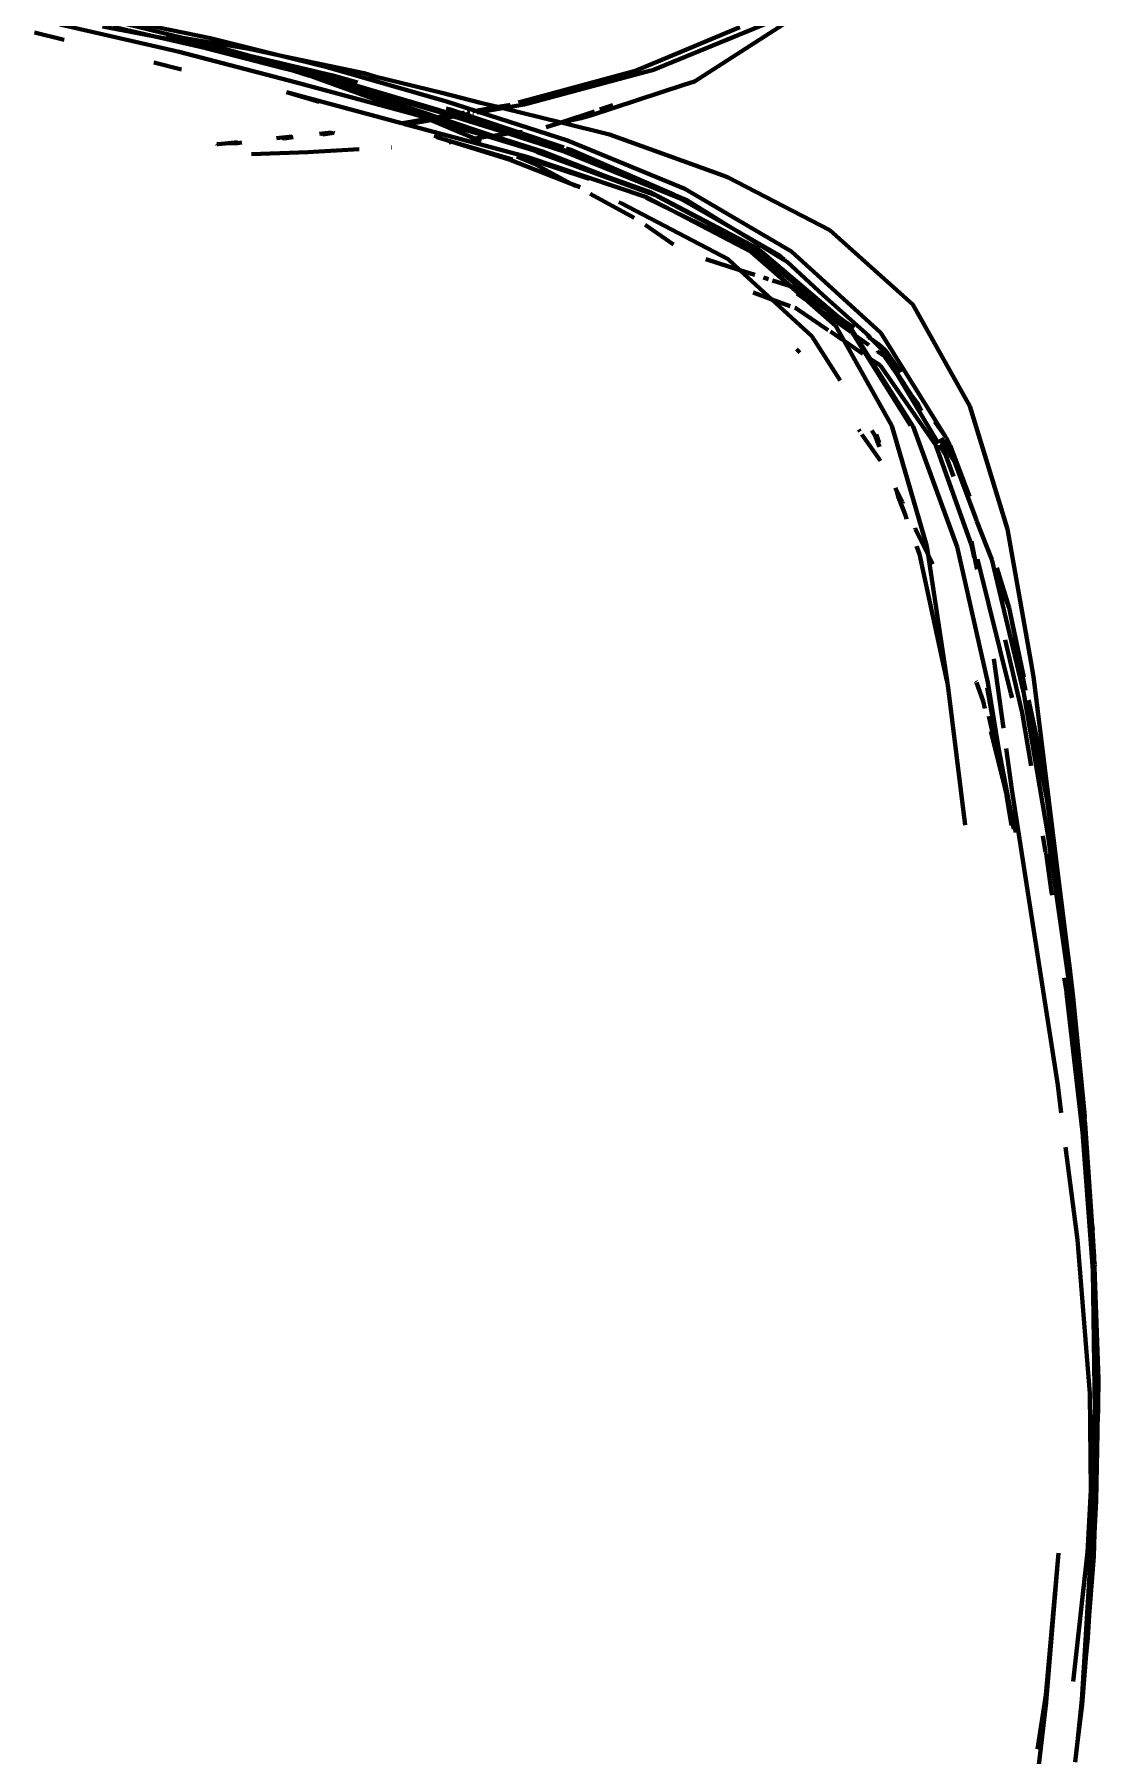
# Model space of a CAD drawing. Header units: millimetres. Extents: x 4307 to 31003, y 2809 to 20009.
# Drawn here: x 7621 to 7708.5, y 8324.7 to 8466.1 of the extents above; entities that cross this region are included whole.
import ezdxf

# ---------------------------------------------------------------- set-up
doc = ezdxf.new("R2010")
doc.units = ezdxf.units.MM
doc.layers.add('ProfileEdges', color=7, linetype='Continuous')

msp = doc.modelspace()

# ---------------------------------------------------------------- linework, layer by layer
at = {"layer": 'ProfileEdges', "lineweight": 211}
for p, q in [((7623.82, 8468.11), (7633.17, 8465.85)), ((7625.57, 8467.84), (7635.47, 8465.82)), ((7683.29, 8467.43), (7676.02, 8462.74)), ((7623.43, 8465.67), (7620.98, 8466.28)), ((7623.08, 8466.95), (7632.89, 8464.7)), ((7630.89, 8465.95), (7626.59, 8466.76)), ((7627.46, 8466.74), (7630.89, 8465.95)), ((7635.54, 8465.08), (7630.89, 8465.95)), ((7630.89, 8465.95), (7635.08, 8464.99)), ((7633.17, 8465.85), (7631.85, 8466.07)), ((7638.46, 8464.97), (7633.17, 8465.85)), ((7633.17, 8465.85), (7634.1, 8465.62)), ((7641.16, 8464.4), (7635.47, 8465.82)), ((7671.73, 8463.15), (7681.15, 8467.01)), ((7672.55, 8464.04), (7678.97, 8466.71)), ((7642.43, 8462.2), (7632.89, 8464.7)), ((7633.79, 8465.59), (7635.54, 8465.08)), ((7638.59, 8464.39), (7634.1, 8465.62)), ((7635.08, 8464.99), (7641.55, 8463.32)), ((7636.46, 8464.9), (7635.54, 8465.08)), ((7635.54, 8465.08), (7641.55, 8463.32)), ((7638.46, 8464.97), (7641.16, 8464.4)), ((7638.59, 8464.39), (7645.52, 8462.74)), ((7644.15, 8462.88), (7638.59, 8464.39)), ((7641.16, 8464.4), (7648.09, 8462.93)), ((7645.14, 8463.41), (7641.16, 8464.4)), ((7630.8, 8463.82), (7633.06, 8463.24)), ((7641.55, 8463.32), (7642.3, 8463.12)), ((7642.3, 8463.12), (7643.59, 8462.72)), ((7654.85, 8460.62), (7645.14, 8463.41)), ((7660.77, 8460.53), (7670.27, 8463.09)), ((7671.66, 8463.15), (7661.23, 8460.35)), ((7669.86, 8462.92), (7670.27, 8463.09)), ((7670.27, 8463.09), (7670.31, 8463.1)), ((7670.31, 8463.1), (7672.55, 8464.04)), ((7671.73, 8463.15), (7671.66, 8463.15)), ((7652.18, 8459.56), (7642.43, 8462.2)), ((7643.59, 8462.72), (7643.65, 8462.71)), ((7643.65, 8462.71), (7653.12, 8459.65)), ((7643.65, 8462.71), (7653.01, 8459.32)), ((7643.76, 8462.75), (7644.91, 8462.45)), ((7654.16, 8459.92), (7644.15, 8462.88)), ((7654.68, 8459.63), (7644.91, 8462.45)), ((7647.53, 8462.16), (7645.52, 8462.74)), ((7648.09, 8462.93), (7648.96, 8462.66)), ((7654.46, 8461.31), (7648.96, 8462.66)), ((7674.36, 8461.99), (7666.69, 8459.47)), ((7674.36, 8461.99), (7675.23, 8462.26)), ((7675.23, 8462.26), (7676.02, 8462.74)), ((7644.39, 8460.59), (7641.7, 8461.39)), ((7651.16, 8458.82), (7641.7, 8461.39)), ((7657.66, 8460.49), (7654.46, 8461.31)), ((7654.85, 8460.62), (7657.23, 8459.85)), ((7657.23, 8459.85), (7659.08, 8460.16)), ((7659.08, 8460.16), (7657.66, 8460.49)), ((7659.08, 8460.16), (7659.98, 8460.32)), ((7659.5, 8460.06), (7659.08, 8460.16)), ((7661.23, 8460.35), (7659.5, 8460.06)), ((7659.98, 8460.32), (7660.09, 8460.34)), ((7668.53, 8460.3), (7667.46, 8459.94)), ((7651.16, 8458.82), (7651.2, 8458.82)), ((7651.2, 8458.82), (7653.32, 8459.19)), ((7651.51, 8458.73), (7651.2, 8458.82)), ((7651.55, 8458.73), (7651.51, 8458.73)), ((7653.59, 8459.07), (7651.55, 8458.73)), ((7661.47, 8456.05), (7651.55, 8458.73)), ((7653.01, 8459.32), (7652.18, 8459.56)), ((7652.84, 8459.59), (7653.81, 8459.27)), ((7653.01, 8459.32), (7653.32, 8459.19)), ((7654.1, 8459.32), (7653.12, 8459.65)), ((7653.32, 8459.19), (7653.39, 8459.2)), ((7653.39, 8459.2), (7653.81, 8459.27)), ((7653.39, 8459.2), (7653.59, 8459.07)), ((7654.13, 8459.16), (7653.59, 8459.07)), ((7653.59, 8459.07), (7657.17, 8457.56)), ((7658.28, 8457.72), (7653.59, 8459.07)), ((7653.81, 8459.27), (7653.85, 8459.28)), ((7653.85, 8459.28), (7654.1, 8459.32)), ((7653.85, 8459.28), (7654.13, 8459.16)), ((7654.1, 8459.32), (7655.12, 8459.49)), ((7654.42, 8459.21), (7654.1, 8459.32)), ((7654.13, 8459.16), (7654.19, 8459.17)), ((7654.16, 8459.92), (7655.37, 8459.53)), ((7654.42, 8459.21), (7654.19, 8459.17)), ((7654.19, 8459.17), (7658.67, 8457.78)), ((7655.46, 8459.38), (7654.42, 8459.21)), ((7658.67, 8457.78), (7654.42, 8459.21)), ((7654.68, 8459.63), (7655.12, 8459.49)), ((7655.17, 8459.95), (7654.84, 8460.04)), ((7655.12, 8459.49), (7655.37, 8459.53)), ((7655.12, 8459.49), (7655.46, 8459.38)), ((7655.17, 8459.95), (7656.06, 8459.65)), ((7655.37, 8459.53), (7656.06, 8459.65)), ((7655.37, 8459.53), (7655.71, 8459.43)), ((7655.71, 8459.43), (7655.46, 8459.38)), ((7655.46, 8459.38), (7659.94, 8457.97)), ((7656.39, 8459.54), (7655.71, 8459.43)), ((7655.71, 8459.43), (7660.19, 8458)), ((7656.06, 8459.65), (7656.33, 8459.7)), ((7656.06, 8459.65), (7656.39, 8459.54)), ((7656.67, 8459.59), (7656.39, 8459.54)), ((7656.39, 8459.54), (7660.74, 8458.08)), ((7656.57, 8459.74), (7656.77, 8459.77)), ((7657, 8459.81), (7657.23, 8459.85)), ((7657.07, 8459.65), (7657.03, 8459.65)), ((7657.23, 8459.85), (7657.58, 8459.74)), ((7657.58, 8459.74), (7657.35, 8459.7)), ((7659.5, 8460.06), (7657.58, 8459.74)), ((7657.58, 8459.74), (7664.8, 8457.41)), ((7664.27, 8458.88), (7659.5, 8460.06)), ((7664.27, 8458.88), (7663.04, 8458.5)), ((7667.01, 8459.79), (7664.27, 8458.88)), ((7665.93, 8459.25), (7664.27, 8458.88)), ((7668.26, 8457.89), (7664.27, 8458.88)), ((7666.69, 8459.47), (7665.93, 8459.25)), ((7640.88, 8457.6), (7642.17, 8457.73)), ((7641.51, 8457.58), (7641.41, 8457.59)), ((7642.26, 8457.68), (7641.51, 8457.58)), ((7644.43, 8457.96), (7645.41, 8458.07)), ((7644.7, 8457.91), (7644.63, 8457.93)), ((7645.57, 8458.03), (7644.7, 8457.91)), ((7645.65, 8458.01), (7645.57, 8458.03)), ((7653.84, 8457.79), (7654.08, 8457.68)), ((7654.08, 8457.68), (7655.33, 8457.29)), ((7655.33, 8457.29), (7655.05, 8457.25)), ((7660.28, 8455.85), (7655.33, 8457.29)), ((7655.33, 8457.29), (7660.01, 8455.83)), ((7657.17, 8457.56), (7656.84, 8457.51)), ((7658.28, 8457.72), (7657.17, 8457.56)), ((7657.17, 8457.56), (7657.7, 8457.34)), ((7658.42, 8457.74), (7658.28, 8457.72)), ((7661.99, 8456.6), (7658.28, 8457.72)), ((7659.94, 8457.97), (7658.67, 8457.78)), ((7658.67, 8457.78), (7662.74, 8456.51)), ((7660.19, 8458), (7659.94, 8457.97)), ((7659.94, 8457.97), (7664.54, 8456.51)), ((7660.74, 8458.08), (7660.19, 8458)), ((7660.19, 8458), (7664.26, 8456.71)), ((7661.07, 8458.13), (7660.74, 8458.08)), ((7660.74, 8458.08), (7664.51, 8456.82)), ((7664.8, 8457.41), (7674.45, 8453.42)), ((7668.26, 8457.89), (7677.61, 8454.54)), ((7635.96, 8457.12), (7635.99, 8457.11)), ((7635.99, 8457.11), (7636.05, 8457.1)), ((7636.05, 8457.1), (7636.66, 8457.16)), ((7636.66, 8457.16), (7637.69, 8457.27)), ((7637.67, 8457.19), (7636.66, 8457.16)), ((7638.03, 8457.23), (7637.67, 8457.19)), ((7643.45, 8456.44), (7638.84, 8456.29)), ((7647.68, 8456.68), (7643.45, 8456.44)), ((7650.36, 8456.84), (7650.33, 8456.84)), ((7660.63, 8456.1), (7662.09, 8455.48)), ((7660.73, 8456.15), (7661.09, 8456.05)), ((7666.58, 8454.25), (7661.09, 8456.05)), ((7671.29, 8452.75), (7661.47, 8456.05)), ((7661.99, 8456.6), (7662.34, 8456.44)), ((7662.34, 8456.44), (7671.02, 8453.26)), ((7662.34, 8456.44), (7667.93, 8454.48)), ((7662.82, 8456.39), (7662.56, 8456.48)), ((7667.93, 8454.48), (7662.74, 8456.51)), ((7664.26, 8456.71), (7673.54, 8452.96)), ((7674.07, 8452.65), (7664.54, 8456.51)), ((7664.69, 8456.76), (7665.08, 8456.63)), ((7665.08, 8456.63), (7673.54, 8452.96)), ((7660.01, 8455.83), (7665.1, 8453.85)), ((7662.09, 8455.48), (7665.1, 8453.85)), ((7667.93, 8454.48), (7671.69, 8453.13)), ((7671.02, 8453.26), (7667.93, 8454.48)), ((7677.61, 8454.54), (7678, 8454.36)), ((7665.1, 8453.85), (7665.85, 8453.56)), ((7665.1, 8453.85), (7665.49, 8453.64)), ((7671.02, 8453.26), (7672.03, 8452.9)), ((7671.69, 8453.13), (7680.44, 8448.52)), ((7674.45, 8453.42), (7683.22, 8448.27)), ((7686.37, 8450.03), (7678, 8454.36)), ((7666.67, 8453.01), (7670.27, 8451.05)), ((7669.01, 8452.34), (7669.28, 8452.23)), ((7678.01, 8447.64), (7669.28, 8452.23)), ((7673.41, 8451.64), (7671.26, 8452.69)), ((7673.41, 8451.64), (7671.29, 8452.75)), ((7672.03, 8452.9), (7672.19, 8452.8)), ((7680.76, 8448.25), (7672.19, 8452.8)), ((7680.26, 8448.3), (7673.41, 8451.64)), ((7679.9, 8448.26), (7673.41, 8451.64)), ((7673.54, 8452.96), (7673.72, 8452.88)), ((7673.72, 8452.88), (7673.76, 8452.86)), ((7673.76, 8452.86), (7674.07, 8452.65)), ((7673.76, 8452.86), (7674.67, 8452.47)), ((7674.07, 8452.65), (7678.34, 8450.21)), ((7674.67, 8452.47), (7678.34, 8450.21)), ((7673.52, 8448.86), (7671.19, 8450.47)), ((7678.34, 8450.21), (7682.27, 8447.93)), ((7680.25, 8449.03), (7678.34, 8450.21)), ((7682.49, 8447.72), (7680.25, 8449.03)), ((7680.25, 8449.03), (7682.67, 8447.55)), ((7693.18, 8443.93), (7686.37, 8450.03)), ((7678.96, 8446.76), (7676.16, 8447.65)), ((7678.96, 8446.76), (7678.01, 8447.64)), ((7683.12, 8445.44), (7679.9, 8448.26)), ((7686.24, 8443.44), (7680.26, 8448.3)), ((7680.76, 8448.25), (7680.44, 8448.52)), ((7687.06, 8442.9), (7680.76, 8448.25)), ((7682.27, 8447.93), (7682.49, 8447.72)), ((7682.63, 8447.64), (7682.49, 8447.72)), ((7682.67, 8447.55), (7682.63, 8447.64)), ((7682.85, 8447.44), (7682.67, 8447.55)), ((7685.83, 8444.7), (7682.85, 8447.44)), ((7683.22, 8448.27), (7690.56, 8441.59)), ((7680.19, 8446.37), (7678.96, 8446.76)), ((7681.61, 8444.34), (7678.96, 8446.76)), ((7681.32, 8446.01), (7680.92, 8446.14)), ((7681.61, 8444.34), (7680.07, 8444.9)), ((7683.12, 8445.44), (7681.64, 8445.91)), ((7683.39, 8445.35), (7683.12, 8445.44)), ((7684.58, 8444.16), (7683.12, 8445.44)), ((7683.39, 8445.35), (7686.24, 8443.44)), ((7683.64, 8444.83), (7684.58, 8444.16)), ((7685.83, 8444.7), (7689.61, 8441.32)), ((7684.9, 8441.33), (7681.61, 8444.34)), ((7683.11, 8443.8), (7681.61, 8444.34)), ((7683.58, 8443.63), (7683.48, 8443.66)), ((7683.58, 8443.63), (7686.22, 8441.83)), ((7684.58, 8444.16), (7684.6, 8444.14)), ((7686.83, 8442.19), (7684.6, 8444.14)), ((7684.6, 8444.14), (7688.11, 8441.66)), ((7687.76, 8442.21), (7686.24, 8443.44)), ((7686.24, 8443.44), (7687.06, 8442.9)), ((7697.87, 8435.56), (7693.18, 8443.93)), ((7687.54, 8440.93), (7686.83, 8442.19)), ((7687.36, 8442.69), (7687.06, 8442.9)), ((7687.98, 8442.17), (7687.36, 8442.69)), ((7687.36, 8442.69), (7688.37, 8442.02)), ((7687.76, 8442.3), (7687.36, 8442.69)), ((7687.76, 8442.3), (7687.76, 8442.21)), ((7688.11, 8441.66), (7687.76, 8442.21)), ((7688.48, 8441.38), (7687.98, 8442.17)), ((7687.22, 8437.68), (7684.9, 8441.33)), ((7686.42, 8441.7), (7687.41, 8441.02)), ((7687.54, 8440.93), (7689.09, 8439.88)), ((7691.47, 8433.96), (7687.54, 8440.93)), ((7688.11, 8441.66), (7688.14, 8441.6)), ((7688.14, 8441.6), (7688.23, 8441.56)), ((7688.23, 8441.56), (7688.25, 8441.53)), ((7688.25, 8441.53), (7688.48, 8441.38)), ((7688.25, 8441.53), (7689.43, 8439.65)), ((7688.48, 8441.38), (7688.51, 8441.34)), ((7688.51, 8441.34), (7689.55, 8440.62)), ((7689.69, 8439.47), (7688.51, 8441.34)), ((7689.57, 8441.22), (7689.48, 8441.35)), ((7689.58, 8440.58), (7689.55, 8440.62)), ((7689.71, 8441.12), (7689.57, 8441.22)), ((7689.61, 8441.32), (7689.71, 8441.12)), ((7689.71, 8441.12), (7689.78, 8441.08)), ((7689.78, 8441.08), (7690.46, 8440.62)), ((7690.64, 8440.24), (7689.78, 8441.08)), ((7690.46, 8440.62), (7690.91, 8440.21)), ((7690.56, 8441.59), (7695.9, 8433.01)), ((7683.91, 8439.98), (7683.63, 8440.26)), ((7689.43, 8439.65), (7692.99, 8433.99)), ((7689.43, 8439.65), (7689.69, 8439.47)), ((7693.22, 8433.9), (7689.69, 8439.47)), ((7689.69, 8439.47), (7690.49, 8438.93)), ((7690.25, 8440.12), (7690.28, 8440.07)), ((7690.28, 8440.07), (7690.86, 8439.68)), ((7690.49, 8438.93), (7695.08, 8432.36)), ((7691.09, 8439.49), (7690.64, 8440.24)), ((7690.86, 8439.68), (7690.9, 8439.63)), ((7690.9, 8439.63), (7691.77, 8438.36)), ((7691.09, 8439.49), (7690.9, 8439.63)), ((7692.19, 8438.36), (7690.91, 8440.21)), ((7691.16, 8439.44), (7691.09, 8439.49)), ((7693.16, 8436.34), (7691.16, 8439.44)), ((7691.77, 8438.36), (7691.16, 8439.44)), ((7691.92, 8438.11), (7691.77, 8438.36)), ((7695.3, 8432.51), (7691.92, 8438.11)), ((7691.92, 8438.11), (7693.16, 8436.34)), ((7693.16, 8436.34), (7693.62, 8435.71)), ((7693.9, 8435.18), (7693.62, 8435.71)), ((7700.96, 8425.46), (7697.87, 8435.56)), ((7688.74, 8433.64), (7688.84, 8433.49)), ((7689.01, 8433.25), (7690.52, 8431.09)), ((7690.1, 8433.14), (7689.83, 8433.56)), ((7690.41, 8432.57), (7690.18, 8433.23)), ((7694.35, 8424.07), (7691.47, 8433.96)), ((7696.82, 8424), (7693.22, 8433.9)), ((7695.9, 8433.01), (7695, 8434.28)), ((7690.44, 8432.23), (7690.1, 8433.14)), ((7695.08, 8432.36), (7698.02, 8424.14)), ((7695.9, 8431.51), (7695.38, 8432.38)), ((7696.63, 8430.96), (7695.41, 8432.85)), ((7695.47, 8432.9), (7696.5, 8431.33)), ((7695.51, 8432.93), (7696.11, 8432.05)), ((7695.92, 8432.95), (7695.9, 8433.01)), ((7695.97, 8432.88), (7695.92, 8432.95)), ((7695.97, 8432.88), (7696.26, 8432.34)), ((7695.97, 8432.88), (7696.5, 8431.33)), ((7696.5, 8431.33), (7696.11, 8432.05)), ((7697.86, 8428.16), (7696.26, 8432.34)), ((7695.9, 8431.51), (7696.53, 8429.78)), ((7696.5, 8431.33), (7696.63, 8430.96)), ((7696.68, 8430.89), (7696.63, 8430.96)), ((7696.68, 8430.89), (7698.41, 8426.21)), ((7691.76, 8428.87), (7691.82, 8428.66)), ((7691.82, 8428.66), (7691.86, 8428.58)), ((7692.34, 8427.68), (7691.86, 8428.58)), ((7692, 8428.06), (7691.86, 8428.58)), ((7692.6, 8426.54), (7692, 8428.06)), ((7692.34, 8427.68), (7692.37, 8427.56)), ((7692.66, 8426.29), (7692.6, 8426.54)), ((7698.45, 8426.08), (7698.41, 8426.21)), ((7693.41, 8425.46), (7693.38, 8425.58)), ((7693.41, 8425.46), (7694.46, 8423.36)), ((7698.45, 8426.08), (7699.67, 8422.98)), ((7700.96, 8425.46), (7702.96, 8414.16)), ((7693.7, 8423.49), (7693.49, 8424.07)), ((7693.74, 8423.42), (7693.7, 8423.49)), ((7695.97, 8413.01), (7693.74, 8423.42)), ((7694.35, 8424.07), (7694.46, 8423.36)), ((7694.46, 8423.36), (7694.84, 8422.59)), ((7694.46, 8423.36), (7696.01, 8413.01)), ((7699.34, 8412.86), (7696.82, 8424)), ((7698.4, 8422.47), (7698.02, 8424.48)), ((7698.02, 8424.14), (7698.22, 8423.13)), ((7698.47, 8422.17), (7698.4, 8422.47)), ((7698.51, 8422.99), (7701.25, 8411.97)), ((7699.67, 8422.98), (7702.32, 8411.95)), ((7701.1, 8419), (7699.97, 8421.98)), ((7700.08, 8422.28), (7701.1, 8419)), ((7701.1, 8419), (7702.44, 8412.2)), ((7702.31, 8413.29), (7701.1, 8419)), ((7700.78, 8416.37), (7702.18, 8410.38)), ((7700.63, 8409.1), (7699.84, 8414.81)), ((7703.13, 8413.13), (7702.96, 8414.16)), ((7696.03, 8412.76), (7696.01, 8413.01)), ((7696.06, 8412.63), (7696.03, 8412.76)), ((7697.49, 8401.15), (7696.06, 8412.63)), ((7698.4, 8412.91), (7698.38, 8412.97)), ((7698.97, 8411.32), (7698.42, 8412.87)), ((7700.61, 8405.03), (7699.3, 8412.42)), ((7699.3, 8412.42), (7700.24, 8407.49)), ((7699.34, 8412.86), (7700.24, 8407.49)), ((7703.13, 8413.13), (7705.28, 8395.85)), ((7698.97, 8411.32), (7699.12, 8410.72)), ((7701.35, 8411.6), (7701.25, 8411.97)), ((7704.28, 8400.36), (7702.32, 8411.95)), ((7702.64, 8411.16), (7704.19, 8403.29)), ((7702.7, 8411.42), (7702.77, 8411.12)), ((7702.77, 8411.12), (7704.19, 8403.29)), ((7703.29, 8408.66), (7702.77, 8411.12)), ((7699.45, 8409.95), (7699.43, 8410.09)), ((7700.74, 8404.23), (7699.45, 8409.95)), ((7700.61, 8405.03), (7699.45, 8409.95)), ((7702.91, 8406.02), (7702.18, 8410.38)), ((7699.59, 8408.83), (7700.74, 8404.23)), ((7704.19, 8403.29), (7703.29, 8408.66)), ((7700.24, 8407.49), (7700.61, 8405.03)), ((7700.24, 8407.49), (7701.24, 8402.23)), ((7701.32, 8404.06), (7700.86, 8407.44)), ((7700.74, 8404.23), (7700.61, 8405.03)), ((7700.75, 8404.45), (7700.61, 8405.03)), ((7700.74, 8404.23), (7700.75, 8404.45)), ((7700.74, 8404.23), (7700.8, 8403.99)), ((7700.8, 8403.99), (7700.82, 8403.87)), ((7700.82, 8403.87), (7700.88, 8403.65)), ((7700.88, 8403.65), (7700.92, 8403.41)), ((7701.32, 8404.06), (7705.1, 8379.77)), ((7701.5, 8400.82), (7700.92, 8403.41)), ((7700.92, 8403.41), (7701.24, 8402.23)), ((7701.3, 8401.12), (7700.92, 8403.41)), ((7701.24, 8402.23), (7701.5, 8400.82)), ((7701.66, 8400.52), (7701.24, 8402.23)), ((7705.28, 8395.85), (7704.19, 8403.29)), ((7704.1, 8398.91), (7703.87, 8400.26)), ((7705.97, 8388.66), (7704.28, 8400.36)), ((7704.1, 8398.91), (7704.14, 8398.8)), ((7704.6, 8395.64), (7704.14, 8398.8)), ((7704.6, 8395.64), (7704.63, 8395.38)), ((7705.95, 8390.41), (7705.28, 8395.85)), ((7705.95, 8390.41), (7706.13, 8389.15)), ((7705.64, 8388.59), (7705.81, 8387.46)), ((7707.3, 8376.88), (7705.97, 8388.66)), ((7706.13, 8389.15), (7706.12, 8389.08)), ((7706.38, 8386.99), (7706.12, 8389.08)), ((7705.81, 8387.46), (7705.81, 8387.34)), ((7707.14, 8375.91), (7705.81, 8387.34)), ((7706.38, 8386.99), (7707.3, 8377.46)), ((7705.39, 8377.5), (7705.1, 8379.77)), ((7707.33, 8377.17), (7707.3, 8377.46)), ((7707.33, 8377.17), (7707.3, 8376.88)), ((7707.3, 8376.88), (7707.35, 8376.62)), ((7707.14, 8375.91), (7707.99, 8364.53)), ((7707.42, 8375.79), (7707.35, 8376.62)), ((7707.42, 8375.79), (7707.89, 8368.62)), ((7706.73, 8367.05), (7705.75, 8374.67)), ((7707.92, 8368.23), (7707.89, 8368.62)), ((7707.95, 8367.83), (7707.92, 8368.23)), ((7707.99, 8367.94), (7707.92, 8368.23)), ((7707.75, 8354.43), (7706.73, 8367.05)), ((7707.95, 8367.83), (7707.99, 8367.94)), ((7708.07, 8366.1), (7707.95, 8367.83)), ((7708.09, 8365.7), (7708.07, 8366.1)), ((7708.09, 8365.7), (7708.1, 8365.42)), ((7708.1, 8365.42), (7708.12, 8365.19)), ((7708.16, 8352.98), (7707.99, 8364.53)), ((7708.12, 8365.19), (7708.15, 8365.02)), ((7708.12, 8364.83), (7708.15, 8365.02)), ((7708.12, 8364.83), (7708.21, 8362.47)), ((7708.21, 8362.47), (7708.33, 8353.38)), ((7708.42, 8353.42), (7708.21, 8362.47)), ((7708.21, 8362.47), (7708.46, 8355.62)), ((7708.46, 8355.62), (7708.42, 8353.42)), ((7707.75, 8354.43), (7707.81, 8346.48)), ((7708.16, 8352.98), (7707.81, 8346.48)), ((7707.94, 8341.25), (7708.33, 8353.38)), ((7708.42, 8353.08), (7708.38, 8351.76)), ((7708.42, 8353.08), (7708.42, 8353.42)), ((7708.12, 8342.96), (7708.37, 8351.26)), ((7708.37, 8351.26), (7708.27, 8345.6)), ((7708.38, 8351.76), (7708.37, 8351.26)), ((7707.81, 8346.48), (7707.54, 8341.38)), ((7707.81, 8346.48), (7707.85, 8341.72)), ((7708.12, 8342.96), (7708.27, 8345.6)), ((7708.12, 8342.96), (7707.69, 8336.18)), ((7708.07, 8341.04), (7708.12, 8342.96)), ((7705.16, 8341.31), (7704.12, 8329.63)), ((7704.15, 8329.04), (7705.16, 8341.31)), ((7706.36, 8330.75), (7707.54, 8341.38)), ((7707.85, 8341.72), (7707.08, 8329.25)), ((7707.08, 8329.25), (7707.94, 8341.25)), ((7707.69, 8336.18), (7708.07, 8341.04)), ((7707.69, 8336.18), (7707.58, 8334.36)), ((7707.58, 8334.36), (7707.45, 8333)), ((7707.45, 8333), (7707.08, 8329.25)), ((7707.12, 8328.83), (7707.45, 8333)), ((7704.15, 8329.04), (7702.69, 8316.58)), ((7703.44, 8325.21), (7704.12, 8329.63)), ((7707.08, 8329.25), (7706.72, 8325.81)), ((7706.72, 8325.81), (7707.12, 8328.83)), ((7706.54, 8324.14), (7706.72, 8325.81))]:
    msp.add_line(p, q, dxfattribs=at)

doc.saveas('drawing.dxf')
